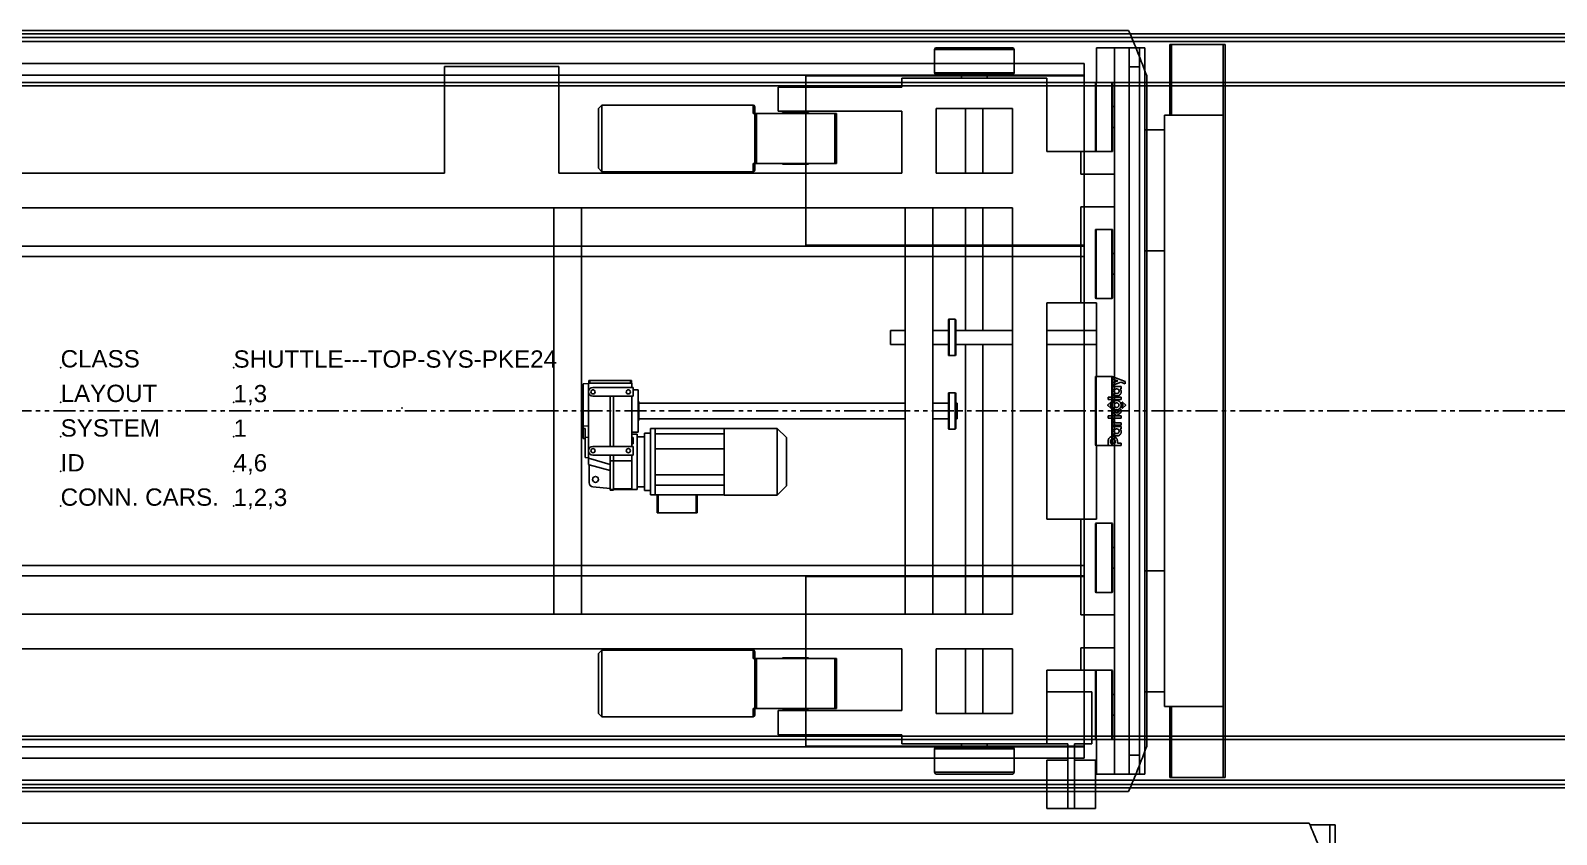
# Model space of a CAD drawing. Header units: millimetres. Extents: x 1822 to 16527, y -301 to 9797.
# Drawn here: x 5807.7 to 6248.9, y 8847.8 to 9080.3 of the extents above; entities that cross this region are included whole.
import ezdxf

# ---------------------------------------------------------------- set-up
doc = ezdxf.new("R2010")
doc.units = ezdxf.units.MM
doc.linetypes.add('PHANTOM', pattern=[12.7, 6.35, -1.27, 1.27, -1.27, 1.27, -1.27])
for name, color, linetype in [('PK24-LOGO', 7, 'Continuous'), ('PK24E', 7, 'Continuous'), ('PK24E-DATA', 7, 'Continuous'), ('PK24E-STRUCT-STEEL', 254, 'Continuous')]:
    doc.layers.add(name, color=color, linetype=linetype)
for name, color, linetype, true_color in [('PK24E-COMP-PALLET', 132, 'Continuous', 0x00b7c8), ('PK24E-HELPER', 253, 'PHANTOM', 0xa1a1a1), ('PK24E-SYS-SHELF', 31, 'Continuous', 0xffcc5a), ('PK24E-SYS-SHUTTLE', 31, 'Continuous', 0xffcc5a)]:
    doc.layers.add(name, color=color, linetype=linetype, true_color=true_color)
doc.styles.get("Standard").update_dxf_attribs({"font": 'arial.ttf'})

# ---------------------------------------------------------------- blocks, each defined once
blk = doc.blocks.new('*U8')
at = {"layer": 'PK24E-HELPER'}
blk.add_point((0, -230), dxfattribs=at)
at = {"layer": 'PK24E-DATA'}
for tag, p in [('COMP_TYPE', (2.85, 27.92)), ('LAYOUT_ID', (2.85, 17.92)), ('SYSTEM_ID', (2.85, 7.92)), ('CARRIER_ID', (2.85, -2.08)), ('CAR_TYPE', (2.85, -12.08))]:
    blk.add_attdef(tag, p, '', height=5, dxfattribs=at)
blk = doc.blocks.new('*U4')
at = {"layer": 'PK24E-COMP-PALLET'}
blk.add_line((262.27, -110), (-262.27, -110), dxfattribs=at)
blk.add_arc((7.5, 0), 277.5, 336.6469, 339.5434, dxfattribs=at)
blk = doc.blocks.new('*U9')
at = {"layer": 'PK24E-HELPER'}
blk.add_point((0, -230), dxfattribs=at)
at = {"layer": 'PK24E-SYS-SHELF'}
for p, q in [((268.25, -109.5), (268.25, 811.98)), ((269.75, 796.8), (269.75, -109.5)), ((262.48, -109.5), (268.25, -109.5)), ((269.75, -109.5), (268.25, -109.5))]:
    blk.add_line(p, q, dxfattribs=at)
at = {"layer": 'PK24E'}
blk.add_blockref('*U4', (0, 0), dxfattribs=at)
at = {"layer": 'PK24E-DATA'}
for tag, p in [('COMP_TYPE', (2.85, 27.92)), ('LAYOUT_ID', (2.85, 17.92)), ('SYSTEM_ID', (2.85, 7.92)), ('CARRIER_ID', (2.85, -2.08)), ('CAR_TYPE', (2.85, -12.08))]:
    blk.add_attdef(tag, p, '', height=5, dxfattribs=at)
blk = doc.blocks.new('LOGO----DECOR-PK24')
at = {"layer": 'PK24-LOGO'}
for p, q in [((-10, 2.13), (-8.71, 2.13)), ((-10, -1.62), (-10, 2.13)), ((-9.29, 1.47), (-9.29, 0.11)), ((-8.76, 1.47), (-9.29, 1.47)), ((-9.29, 0.11), (-8.76, 0.11)), ((-8.61, 1.46), (-8.76, 1.47)), ((-8.76, 0.11), (-8.61, 0.13)), ((-8.71, 2.13), (-8.43, 2.11)), ((-8.48, 1.42), (-8.61, 1.46)), ((-8.61, 0.13), (-8.48, 0.17)), ((-8.36, 1.35), (-8.48, 1.42)), ((-8.48, 0.17), (-8.36, 0.23)), ((-8.43, 2.11), (-8.3, 2.07)), ((-8.26, 1.27), (-8.36, 1.35)), ((-8.36, 0.23), (-8.26, 0.31)), ((-8.3, 2.07), (-8.17, 2.03)), ((-8.19, 1.17), (-8.26, 1.27)), ((-8.26, 0.31), (-8.19, 0.41)), ((-8.13, 1.05), (-8.19, 1.17)), ((-8.19, 0.41), (-8.13, 0.53)), ((-8.17, 2.03), (-7.94, 1.9)), ((-8.09, 0.93), (-8.13, 1.05)), ((-8.13, 0.53), (-8.09, 0.66)), ((-8.08, 0.79), (-8.09, 0.93)), ((-8.09, 0.66), (-8.08, 0.79)), ((-7.94, 1.9), (-7.74, 1.74)), ((-7.74, 1.74), (-7.58, 1.55)), ((-7.58, 0.04), (-7.74, -0.16)), ((-7.58, 1.55), (-7.46, 1.32)), ((-7.46, 0.27), (-7.58, 0.04)), ((-7.46, 1.32), (-7.38, 1.06)), ((-7.38, 0.52), (-7.46, 0.27)), ((-7.38, 1.06), (-7.36, 0.79)), ((-7.36, 0.79), (-7.38, 0.52)), ((-7.19, -0.02), (-7.16, 0.13)), ((-7.16, 0.13), (-7.11, 0.26)), ((-7.11, 0.26), (-6.98, 0.49)), ((-6.98, 0.49), (-6.82, 0.68)), ((-6.82, 0.68), (-6.62, 0.82)), ((-6.62, 0.82), (-6.41, 0.92)), ((-6.42, 0.06), (-6.48, -0.05)), ((-6.33, 0.17), (-6.42, 0.06)), ((-6.41, 0.92), (-6.19, 0.98)), ((-6.23, 0.25), (-6.33, 0.17)), ((-6.11, 0.31), (-6.23, 0.25)), ((-6.19, 0.98), (-5.97, 1)), ((-5.98, 0.35), (-6.11, 0.31)), ((-5.84, 0.36), (-5.98, 0.35)), ((-5.97, 1), (-5.74, 0.98)), ((-5.71, 0.35), (-5.84, 0.36)), ((-5.74, 0.98), (-5.53, 0.92)), ((-5.58, 0.31), (-5.71, 0.35)), ((-5.47, 0.24), (-5.58, 0.31)), ((-5.53, 0.92), (-5.35, 0.82)), ((-5.37, 0.16), (-5.47, 0.24)), ((-5.29, 0.06), (-5.37, 0.16)), ((-5.35, 0.82), (-5.21, 0.7)), ((-5.23, -0.06), (-5.29, 0.06)), ((-5.21, 0.7), (-5.21, 0.95)), ((-5.21, 0.95), (-4.5, 0.95)), ((-4.5, 0.95), (-4.5, -1.62)), ((-3.41, 0.95), (-4.11, 0.95)), ((-4.11, 0.95), (-4.11, -1.62)), ((-3.41, 0.53), (-3.41, 0.95)), ((-3.36, 0.62), (-3.41, 0.53)), ((-3.37, -0.03), (-3.32, 0.06)), ((-3.29, 0.71), (-3.36, 0.62)), ((-3.32, 0.06), (-3.26, 0.13)), ((-3.22, 0.78), (-3.29, 0.71)), ((-3.26, 0.13), (-3.19, 0.19)), ((-3.14, 0.84), (-3.22, 0.78)), ((-3.19, 0.19), (-3.11, 0.23)), ((-3.05, 0.89), (-3.14, 0.84)), ((-3.11, 0.23), (-3.02, 0.26)), ((-2.94, 0.92), (-3.05, 0.89)), ((-3.02, 0.26), (-2.92, 0.27)), ((-2.83, 0.94), (-2.94, 0.92)), ((-2.92, 0.27), (-2.42, 0.27)), ((-2.7, 0.95), (-2.83, 0.94)), ((-2.42, 0.95), (-2.7, 0.95)), ((-2.42, 0.27), (-2.42, 0.95)), ((-1.42, 2.13), (-2.13, 2.13)), ((-2.13, 2.13), (-2.13, -1.62)), ((-1.42, -1.62), (-1.42, 2.13)), ((-0.37, 0.95), (-1.42, -0.33)), ((-0.61, -0.33), (0.44, 0.95)), ((0.44, 0.95), (-0.37, 0.95)), ((0.44, 0.19), (0.36, -0.06)), ((0.56, 0.41), (0.44, 0.19)), ((0.72, 0.61), (0.56, 0.41)), ((0.92, 0.77), (0.72, 0.61)), ((0.77, 1.32), (0.79, 1.37)), ((0.78, 1.26), (0.77, 1.32)), ((0.81, 1.24), (0.78, 1.26)), ((0.79, 1.37), (1.61, 2.19)), ((0.85, 1.23), (0.81, 1.24)), ((0.89, 1.24), (0.85, 1.23)), ((1.07, 1.32), (0.89, 1.24)), ((1.15, 0.9), (0.92, 0.77)), ((1.27, 1.37), (1.07, 1.32)), ((1.07, -0.08), (1.13, 0.03)), ((1.13, 0.03), (1.21, 0.12)), ((1.4, 0.98), (1.15, 0.9)), ((1.21, 0.12), (1.3, 0.2)), ((1.46, 1.41), (1.27, 1.37)), ((1.3, 0.2), (1.41, 0.26)), ((1.67, 1), (1.4, 0.98)), ((1.41, 0.26), (1.54, 0.3)), ((1.67, 1.42), (1.46, 1.41)), ((1.54, 0.3), (1.67, 0.31)), ((1.61, 2.19), (1.67, 2.21)), ((1.67, 2.21), (1.73, 2.19)), ((1.87, 1.41), (1.67, 1.42)), ((1.94, 0.98), (1.67, 1)), ((1.67, 0.31), (1.8, 0.3)), ((1.73, 2.19), (2.54, 1.37)), ((1.8, 0.3), (1.92, 0.26)), ((2.07, 1.37), (1.87, 1.41)), ((1.92, 0.26), (2.03, 0.2)), ((2.19, 0.9), (1.94, 0.98)), ((2.03, 0.2), (2.13, 0.12)), ((2.26, 1.32), (2.07, 1.37)), ((2.13, 0.12), (2.2, 0.03)), ((2.41, 0.77), (2.19, 0.9)), ((2.2, 0.03), (2.26, -0.08)), ((2.45, 1.24), (2.26, 1.32)), ((2.61, 0.61), (2.41, 0.77)), ((2.48, 1.23), (2.45, 1.24)), ((2.52, 1.24), (2.48, 1.23)), ((2.55, 1.26), (2.52, 1.24)), ((2.54, 1.37), (2.57, 1.32)), ((2.57, 1.32), (2.55, 1.26)), ((2.78, 0.41), (2.61, 0.61)), ((2.9, 0.19), (2.78, 0.41)), ((2.98, -0.06), (2.9, 0.19)), ((3.31, 2.13), (4.01, 2.13)), ((3.31, -1.62), (3.31, 2.13)), ((4.01, 2.13), (4.01, -1.62)), ((4.37, -0.02), (4.4, 0.13)), ((4.4, 0.13), (4.45, 0.26)), ((4.45, 0.26), (4.58, 0.49)), ((4.58, 0.49), (4.74, 0.68)), ((4.74, 0.68), (4.93, 0.82)), ((4.93, 0.82), (5.15, 0.92)), ((5.14, 0.06), (5.08, -0.05)), ((5.23, 0.17), (5.14, 0.06)), ((5.15, 0.92), (5.37, 0.98)), ((5.33, 0.25), (5.23, 0.17)), ((5.45, 0.31), (5.33, 0.25)), ((5.37, 0.98), (5.59, 1)), ((5.58, 0.35), (5.45, 0.31)), ((5.72, 0.36), (5.58, 0.35)), ((5.59, 1), (5.82, 0.98)), ((5.85, 0.35), (5.72, 0.36)), ((5.82, 0.98), (6.03, 0.92)), ((5.98, 0.31), (5.85, 0.35)), ((6.09, 0.24), (5.98, 0.31)), ((6.03, 0.92), (6.21, 0.82)), ((6.19, 0.16), (6.09, 0.24)), ((6.27, 0.06), (6.19, 0.16)), ((6.21, 0.82), (6.35, 0.7)), ((6.32, -0.06), (6.27, 0.06)), ((6.35, 0.7), (6.35, 0.95)), ((6.35, 0.95), (7.06, 0.95)), ((7.06, 0.95), (7.06, -1.62)), ((8.33, -1.51), (7.31, 0.95)), ((7.31, 0.95), (8.05, 0.95)), ((8.05, 0.95), (8.68, -0.63)), ((10, 0.95), (8.51, -2.81)), ((8.68, -0.63), (9.27, 0.95)), ((9.27, 0.95), (10, 0.95)), ((-9.29, -1.62), (-10, -1.62)), ((-8.71, -0.55), (-9.29, -0.55)), ((-9.29, -0.55), (-9.29, -1.62)), ((-8.43, -0.52), (-8.71, -0.55)), ((-8.3, -0.49), (-8.43, -0.52)), ((-8.17, -0.44), (-8.3, -0.49)), ((-7.94, -0.32), (-8.17, -0.44)), ((-7.74, -0.16), (-7.94, -0.32)), ((-7.22, -0.33), (-7.21, -0.17)), ((-7.21, -0.5), (-7.22, -0.33)), ((-7.21, -0.17), (-7.19, -0.02)), ((-7.19, -0.65), (-7.21, -0.5)), ((-7.16, -0.79), (-7.19, -0.65)), ((-7.1, -0.92), (-7.16, -0.79)), ((-6.97, -1.15), (-7.1, -0.92)), ((-6.81, -1.34), (-6.97, -1.15)), ((-6.62, -1.48), (-6.81, -1.34)), ((-6.41, -1.59), (-6.62, -1.48)), ((-6.52, -0.18), (-6.53, -0.33)), ((-6.53, -0.33), (-6.52, -0.47)), ((-6.48, -0.05), (-6.52, -0.18)), ((-6.52, -0.47), (-6.48, -0.6)), ((-6.48, -0.6), (-6.42, -0.72)), ((-6.42, -0.72), (-6.33, -0.82)), ((-6.19, -1.65), (-6.41, -1.59)), ((-6.33, -0.82), (-6.23, -0.9)), ((-6.23, -0.9), (-6.11, -0.97)), ((-5.98, -1.67), (-6.19, -1.65)), ((-6.11, -0.97), (-5.98, -1.01)), ((-5.98, -1.01), (-5.84, -1.02)), ((-5.74, -1.65), (-5.98, -1.67)), ((-5.84, -1.02), (-5.71, -1.01)), ((-5.53, -1.57), (-5.74, -1.65)), ((-5.71, -1.01), (-5.58, -0.97)), ((-5.58, -0.97), (-5.47, -0.9)), ((-5.35, -1.47), (-5.53, -1.57)), ((-5.47, -0.9), (-5.37, -0.82)), ((-5.37, -0.82), (-5.29, -0.72)), ((-5.21, -1.33), (-5.35, -1.47)), ((-5.29, -0.72), (-5.23, -0.6)), ((-5.2, -0.19), (-5.23, -0.06)), ((-5.23, -0.6), (-5.2, -0.47)), ((-5.21, -1.62), (-5.21, -1.33)), ((-5.21, -1.33), (-5.21, -1.33)), ((-4.5, -1.62), (-5.21, -1.62)), ((-5.19, -0.33), (-5.2, -0.19)), ((-5.2, -0.47), (-5.19, -0.33)), ((-4.11, -1.62), (-3.41, -1.62)), ((-3.41, -0.21), (-3.4, -0.12)), ((-3.41, -1.62), (-3.41, -0.21)), ((-3.4, -0.12), (-3.37, -0.03)), ((-2.13, -1.62), (-1.42, -1.62)), ((-1.42, -0.33), (-0.37, -1.62)), ((0.44, -1.62), (-0.61, -0.33)), ((-0.37, -1.62), (0.44, -1.62)), ((0.36, -0.06), (0.33, -0.33)), ((0.33, -0.33), (0.36, -0.6)), ((0.36, -0.6), (0.44, -0.85)), ((0.44, -0.85), (0.56, -1.08)), ((0.56, -1.08), (0.72, -1.28)), ((0.72, -1.28), (0.92, -1.44)), ((0.77, -1.98), (0.78, -1.93)), ((0.79, -2.04), (0.77, -1.98)), ((0.78, -1.93), (0.81, -1.9)), ((1.61, -2.85), (0.79, -2.04)), ((0.81, -1.9), (0.85, -1.89)), ((0.85, -1.89), (0.89, -1.9)), ((0.89, -1.9), (1.07, -1.98)), ((0.92, -1.44), (1.15, -1.56)), ((1.02, -0.33), (1.03, -0.2)), ((1.03, -0.46), (1.02, -0.33)), ((1.03, -0.2), (1.07, -0.08)), ((1.07, -0.59), (1.03, -0.46)), ((1.13, -0.7), (1.07, -0.59)), ((1.07, -1.98), (1.27, -2.04)), ((1.21, -0.79), (1.13, -0.7)), ((1.15, -1.56), (1.4, -1.64)), ((1.3, -0.87), (1.21, -0.79)), ((1.27, -2.04), (1.46, -2.07)), ((1.41, -0.93), (1.3, -0.87)), ((1.4, -1.64), (1.67, -1.67)), ((1.54, -0.97), (1.41, -0.93)), ((1.46, -2.07), (1.67, -2.09)), ((1.67, -0.98), (1.54, -0.97)), ((1.67, -2.88), (1.61, -2.85)), ((1.8, -0.97), (1.67, -0.98)), ((1.67, -1.67), (1.94, -1.64)), ((1.67, -2.09), (1.87, -2.07)), ((1.73, -2.85), (1.67, -2.88)), ((2.54, -2.04), (1.73, -2.85)), ((1.92, -0.93), (1.8, -0.97)), ((1.87, -2.07), (2.07, -2.04)), ((2.03, -0.87), (1.92, -0.93)), ((1.94, -1.64), (2.19, -1.56)), ((2.13, -0.79), (2.03, -0.87)), ((2.07, -2.04), (2.26, -1.98)), ((2.2, -0.7), (2.13, -0.79)), ((2.19, -1.56), (2.41, -1.44)), ((2.26, -0.59), (2.2, -0.7)), ((2.26, -0.08), (2.3, -0.2)), ((2.3, -0.46), (2.26, -0.59)), ((2.26, -1.98), (2.45, -1.9)), ((2.3, -0.2), (2.31, -0.33)), ((2.31, -0.33), (2.3, -0.46)), ((2.41, -1.44), (2.61, -1.28)), ((2.45, -1.9), (2.48, -1.89)), ((2.48, -1.89), (2.52, -1.9)), ((2.52, -1.9), (2.55, -1.93)), ((2.57, -1.98), (2.54, -2.04)), ((2.55, -1.93), (2.57, -1.98)), ((2.61, -1.28), (2.78, -1.08)), ((2.78, -1.08), (2.9, -0.85)), ((2.9, -0.85), (2.98, -0.6)), ((3, -0.33), (2.98, -0.06)), ((2.98, -0.6), (3, -0.33)), ((4.01, -1.62), (3.31, -1.62)), ((4.34, -0.17), (4.37, -0.02)), ((4.34, -0.33), (4.34, -0.17)), ((4.34, -0.5), (4.34, -0.33)), ((4.37, -0.65), (4.34, -0.5)), ((4.4, -0.79), (4.37, -0.65)), ((4.46, -0.92), (4.4, -0.79)), ((4.59, -1.15), (4.46, -0.92)), ((4.75, -1.34), (4.59, -1.15)), ((4.94, -1.48), (4.75, -1.34)), ((5.15, -1.59), (4.94, -1.48)), ((5.04, -0.18), (5.03, -0.33)), ((5.03, -0.33), (5.04, -0.47)), ((5.08, -0.05), (5.04, -0.18)), ((5.04, -0.47), (5.08, -0.6)), ((5.08, -0.6), (5.14, -0.72)), ((5.14, -0.72), (5.23, -0.82)), ((5.37, -1.65), (5.15, -1.59)), ((5.23, -0.82), (5.33, -0.9)), ((5.33, -0.9), (5.45, -0.97)), ((5.58, -1.67), (5.37, -1.65)), ((5.45, -0.97), (5.58, -1.01)), ((5.58, -1.01), (5.72, -1.02)), ((5.81, -1.65), (5.58, -1.67)), ((5.72, -1.02), (5.85, -1.01)), ((6.03, -1.57), (5.81, -1.65)), ((5.85, -1.01), (5.98, -0.97)), ((5.98, -0.97), (6.09, -0.9)), ((6.21, -1.47), (6.03, -1.57)), ((6.09, -0.9), (6.19, -0.82)), ((6.19, -0.82), (6.27, -0.72)), ((6.35, -1.33), (6.21, -1.47)), ((6.27, -0.72), (6.32, -0.6)), ((6.36, -0.19), (6.32, -0.06)), ((6.32, -0.6), (6.36, -0.47)), ((6.35, -1.62), (6.35, -1.33)), ((6.35, -1.33), (6.35, -1.33)), ((7.06, -1.62), (6.35, -1.62)), ((6.37, -0.33), (6.36, -0.19)), ((6.36, -0.47), (6.37, -0.33)), ((7.8, -2.81), (8.33, -1.51)), ((8.51, -2.81), (7.8, -2.81))]:
    blk.add_line(p, q, dxfattribs=at)
blk = doc.blocks.new('*U18')
at = {"layer": 'PK24E-COMP-PALLET'}
for p, q in [((262.27, 110), (-262.27, 110)), ((249.45, 100.42), (-249.45, 100.42)), ((249.45, 97.11), (-249.45, 97.11)), ((249.45, -100.42), (249.45, 100.42)), ((168.92, 47.89), (168.92, 96.89)), ((249.45, 96.89), (168.92, 96.89)), ((267.5, -96.99), (267.5, 96.99)), ((249.45, 47.67), (-249.45, 47.67)), ((249.45, 44.65), (-249.45, 44.65)), ((249.45, 47.89), (168.92, 47.89)), ((249.45, -44.65), (-249.45, -44.65)), ((249.45, -47.67), (-249.45, -47.67)), ((168.92, -96.89), (168.92, -47.89)), ((249.45, -47.89), (168.92, -47.89)), ((249.45, -96.89), (168.92, -96.89)), ((249.45, -97.11), (-249.45, -97.11)), ((249.45, -100.42), (-249.45, -100.42)), ((262.27, -110), (-262.27, -110))]:
    blk.add_line(p, q, dxfattribs=at)
for start, end in [(20.4566, 23.3531), (336.6469, 339.5434)]:
    blk.add_arc((7.5, 0), 277.5, start, end, dxfattribs=at)
at = {"layer": 'PK24E-HELPER'}
blk.add_point((0, 0), dxfattribs=at)
at = {"linetype": 'Continuous', "rotation": 90}
blk.add_blockref('LOGO----DECOR-PK24', (258.48, 0), dxfattribs=at)
blk = doc.blocks.new('*U6')
for p in [(0, 0), (50, 0), (0, -10), (0, -10), (50, -10), (50, -10), (0, -20), (0, -20), (50, -20), (50, -20), (0, -30), (0, -30), (50, -30), (50, -30), (0, -40), (50, -40)]:
    blk.add_point(p)
blk = doc.blocks.new('*U26')
at = {"layer": 'PK24E-HELPER'}
blk.add_line((-3947.49, 0), (2279.74, 0), dxfattribs=at)
blk.add_point((0, 0), dxfattribs=at)
at = {"layer": 'PK24E-STRUCT-STEEL'}
for p, q in [((-3947.34, 109), (2279.89, 109)), ((2279.89, 108), (-3947.34, 108)), ((-3947.34, 106.8), (2279.89, 106.8)), ((2279.89, 95), (-3947.34, 95)), ((-3947.34, 94), (2279.89, 94)), ((-3947.34, -94), (2279.89, -94)), ((2279.89, -95), (-3947.34, -95)), ((-3947.34, -106.8), (2279.89, -106.8)), ((2279.89, -108), (-3947.34, -108)), ((-3947.34, -109), (2279.89, -109))]:
    blk.add_line(p, q, dxfattribs=at)
at = {"layer": 'PK24E-SYS-SHUTTLE'}
for p, q in [((274.15, 106), (274.65, 106)), ((274.15, 106), (274.15, 85.5)), ((274.65, 106), (274.65, 85.5)), ((274.65, 106), (289.65, 106)), ((289.65, 106), (289.65, 85.5)), ((289.65, 106), (290.15, 106)), ((290.15, 106), (290.15, -106)), ((206.15, 104.5), (206.15, 97.75)), ((229.15, 104.5), (206.15, 104.5)), ((206.65, 105), (228.65, 105)), ((229.15, 97.75), (229.15, 104.5)), ((252.95, 95), (252.95, 105)), ((252.95, 105), (258.15, 105)), ((258.15, 105), (258.15, -105)), ((258.15, 105), (262.4, 105)), ((262.4, 105), (265.4, 105)), ((262.4, 105), (262.4, 104.98)), ((262.4, 104.98), (262.4, 99.5)), ((265.4, 105), (265.4, 99.5)), ((265.4, 105), (266.95, 105)), ((266.95, 105), (266.95, 81.25)), ((64.45, 99.55), (97.55, 99.55)), ((64.45, 99.55), (64.45, 68.75)), ((97.55, 99.55), (97.55, 68.75)), ((206.15, 97.75), (229.15, 97.75)), ((228.65, 97.25), (206.65, 97.25)), ((213.9, 97.25), (213.9, 96.25)), ((221.4, 96.25), (221.4, 97.25)), ((262.4, 99.5), (265.4, 99.5)), ((262.4, 99.5), (262.4, -99.5)), ((265.4, 99.5), (265.4, -99.5)), ((160.9, 86.65), (160.9, 93.65)), ((160.9, 93.65), (196.65, 93.65)), ((196.65, 93.65), (196.65, 96.25)), ((196.65, 96.25), (238.65, 96.25)), ((238.65, 96.25), (238.65, 75)), ((252.65, 75.74), (252.65, 94.8)), ((257.45, 95), (252.85, 95)), ((252.85, 95), (252.85, 75.55)), ((257.45, 75.55), (257.45, 95)), ((257.65, 94.8), (257.65, 75.74)), ((109.99, 88.45), (108.99, 87.45)), ((153.69, 88.45), (109.99, 88.45)), ((109.99, 88.45), (109.99, 69.15)), ((153.69, 86.05), (153.69, 88.45)), ((108.99, 70.15), (108.99, 87.45)), ((154.19, 86.05), (153.69, 86.05)), ((154.19, 87.95), (154.19, 86.05)), ((154.19, 71.55), (154.19, 86.05)), ((154.19, 86.05), (154.69, 86.05)), ((154.69, 86.05), (154.69, 71.55)), ((154.69, 86.05), (177.29, 86.05)), ((160.9, 86.65), (196.65, 86.65)), ((162.24, 86.25), (162.24, 86.05)), ((162.24, 86.25), (169.74, 86.25)), ((169.74, 86.05), (169.74, 86.25)), ((177.29, 71.55), (177.29, 86.05)), ((177.29, 86.05), (177.79, 86.05)), ((177.79, 86.05), (177.79, 71.55)), ((196.65, 68.75), (196.65, 86.65)), ((206.65, 87.45), (228.65, 87.45)), ((206.65, 68.75), (206.65, 87.45)), ((215.15, 87.45), (215.15, 68.75)), ((220.15, 68.75), (220.15, 87.45)), ((228.65, 87.45), (228.65, 68.75)), ((258.15, 88), (257.65, 88)), ((272.65, -85.5), (272.65, 85.5)), ((289.65, 85.5), (272.65, 85.5)), ((289.65, -85.5), (289.65, 85.5)), ((257.65, 82), (258.15, 82)), ((266.95, 46.25), (266.95, 81.25)), ((272.65, 81.25), (266.95, 81.25)), ((252.65, 75.2), (252.65, 75.74)), ((252.85, 75.55), (252.85, 75)), ((257.45, 75), (257.45, 75.55)), ((257.65, 75.74), (257.65, 75.2)), ((153.69, 71.55), (154.19, 71.55)), ((153.69, 69.15), (153.69, 71.55)), ((154.69, 71.55), (154.19, 71.55)), ((154.19, 71.55), (154.19, 69.65)), ((154.69, 71.55), (177.29, 71.55)), ((162.24, 71.55), (162.24, 71.35)), ((162.24, 71.35), (169.74, 71.35)), ((169.74, 71.35), (169.74, 71.55)), ((177.79, 71.55), (177.29, 71.55)), ((238.65, 75), (248.45, 75)), ((248.45, 68.5), (248.45, 75)), ((248.45, 75), (252.85, 75)), ((252.85, 75), (257.45, 75)), ((64.45, 68.75), (-196.35, 68.75)), ((196.65, 68.75), (97.55, 68.75)), ((108.99, 70.15), (109.99, 69.15)), ((109.99, 69.15), (153.69, 69.15)), ((228.65, 68.75), (206.65, 68.75)), ((248.45, 68.5), (258.15, 68.5)), ((-228.35, 58.75), (228.65, 58.75)), ((96.05, 58.75), (96.05, -58.75)), ((104.05, -58.75), (104.05, 58.75)), ((197.65, 58.75), (197.65, -58.75)), ((205.65, -58.75), (205.65, 58.75)), ((215.15, 58.75), (215.15, 23.25)), ((220.15, 23.25), (220.15, 58.75)), ((228.65, -58.75), (228.65, 58.75)), ((258.15, 59), (248.45, 59)), ((248.45, 31.25), (248.45, 59)), ((252.65, 33.24), (252.65, 52.3)), ((257.45, 52.5), (252.85, 52.5)), ((252.85, 52.5), (252.85, 33.05)), ((257.45, 33.05), (257.45, 52.5)), ((257.65, 52.3), (257.65, 33.24)), ((258.15, 45.5), (257.65, 45.5)), ((272.65, 46.25), (266.95, 46.25)), ((266.95, 46.25), (266.95, -46.25)), ((257.65, 39.5), (258.15, 39.5)), ((248.45, 31.25), (238.65, 31.25)), ((238.65, 31.25), (238.65, -31.25)), ((252.95, 31.25), (248.45, 31.25)), ((252.65, 32.7), (252.65, 33.24)), ((252.85, 33.05), (252.85, 32.5)), ((252.85, 32.5), (257.45, 32.5)), ((252.95, 23.25), (252.95, 31.25)), ((257.45, 32.5), (257.45, 33.05)), ((257.65, 33.24), (257.65, 32.7)), ((212.07, 26.5), (210.37, 26.5)), ((210.37, 26.5), (210.37, 16)), ((212.07, 16), (212.07, 26.5)), ((197.65, 23.25), (193.45, 23.25)), ((193.45, 23.25), (193.45, 19.35)), ((210.17, 23.25), (205.65, 23.25)), ((210.17, 16.2), (210.17, 26.3)), ((212.27, 16.2), (212.27, 26.3)), ((228.65, 23.25), (212.27, 23.25)), ((252.95, 23.25), (238.65, 23.25)), ((252.95, 23.25), (252.95, 19.35)), ((193.45, 19.35), (193.45, 19.25)), ((193.45, 19.25), (197.65, 19.25)), ((205.65, 19.25), (210.17, 19.25)), ((212.27, 19.25), (228.65, 19.25)), ((215.15, 19.25), (215.15, -58.75)), ((220.15, -58.75), (220.15, 19.25)), ((238.65, 19.25), (252.95, 19.25)), ((252.95, 19.35), (252.95, 19.25)), ((252.95, 10), (252.95, 19.25)), ((210.37, 16), (212.07, 16)), ((252.65, -9.26), (252.65, 9.8)), ((257.45, 10), (252.85, 10)), ((252.85, 10), (252.85, -9.45)), ((257.45, -9.45), (257.45, 10)), ((257.65, 9.8), (257.65, -9.26)), ((104.57, 5.5), (104.27, 5.5)), ((104.27, 5.5), (104.27, 0)), ((106.07, 7.96), (104.57, 7.8)), ((104.57, 7.8), (104.57, 7.7)), ((104.57, 7.7), (104.57, 7.29)), ((104.57, 7.29), (104.57, 6.04)), ((104.57, 6.04), (104.57, 4.93)), ((104.57, 4.93), (104.57, 2.77)), ((106.07, 5.5), (106.07, 8.05)), ((106.07, 8.05), (118.67, 8.05)), ((106.07, -11.5), (106.07, 5.5)), ((106.17, 8.79), (106.17, 8.05)), ((106.47, 8.79), (106.17, 8.79)), ((106.47, 8.05), (106.47, 8.79)), ((106.47, 8.79), (118.27, 8.79)), ((118.97, 6.75), (107.32, 6.75)), ((118.27, 8.79), (118.27, 8.05)), ((118.57, 8.79), (118.27, 8.79)), ((118.57, 8.05), (118.57, 8.79)), ((118.67, 6.75), (118.67, 8.05)), ((118.97, 4.25), (118.97, 6.75)), ((120.47, 6.1), (118.97, 6.1)), ((120.47, 0), (120.47, 6.1)), ((210.17, -5.05), (210.17, 5.05)), ((212.07, 5.25), (210.37, 5.25)), ((210.37, 5.25), (210.37, -5.25)), ((212.07, -5.25), (212.07, 5.25)), ((212.27, 5.05), (212.27, -5.05)), ((104.07, 2.25), (104.05, 2.25)), ((104.27, 2.75), (104.17, 2.75)), ((104.17, 2.75), (104.17, -2.75)), ((104.27, 0), (104.27, -5.5)), ((104.57, 2.77), (104.57, 1.25)), ((104.57, 1.25), (104.57, 0)), ((104.57, 0), (104.57, -1.25)), ((107.32, 4.25), (118.97, 4.25)), ((112.37, -10.25), (112.37, 4.25)), ((113.37, -10.25), (113.37, 4.25)), ((118.67, -10.25), (118.67, 4.25)), ((120.57, 2.75), (120.47, 2.75)), ((120.47, -6.1), (120.47, 0)), ((120.57, -2.75), (120.57, 2.75)), ((197.65, 2.25), (120.67, 2.25)), ((210.17, 2.25), (205.65, 2.25)), ((212.65, 2.25), (212.27, 2.25)), ((212.65, 2.25), (212.65, -0.09)), ((258.15, 3), (257.65, 3)), ((104.05, -2.25), (104.07, -2.25)), ((104.17, -2.75), (104.27, -2.75)), ((104.57, -1.25), (104.57, -2.77)), ((104.57, -2.77), (104.57, -4.29)), ((104.57, -4.29), (106.07, -4.37)), ((104.57, -5.04), (104.57, -4.29)), ((120.47, -2.75), (120.57, -2.75)), ((120.67, -2.25), (197.65, -2.25)), ((205.65, -2.25), (210.17, -2.25)), ((212.27, -2.25), (212.65, -2.25)), ((212.65, -0.09), (212.65, -2.25)), ((257.65, -3), (258.15, -3)), ((104.27, -5.5), (104.57, -5.5)), ((105.17, -5.07), (104.57, -5.04)), ((104.57, -7.96), (104.57, -5.04)), ((104.57, -7.96), (105.17, -8.02)), ((105.17, -5.93), (105.17, -5.07)), ((105.17, -7.65), (105.17, -5.93)), ((106.07, -7.59), (105.17, -7.65)), ((118.67, -6.1), (120.47, -6.1)), ((120.17, -6.7), (118.67, -6.7)), ((118.97, -7.65), (118.67, -7.65)), ((118.97, -7.65), (118.97, -8.6)), ((118.97, -8.6), (118.97, -9.54)), ((120.17, -22.7), (120.17, -6.7)), ((122.27, -7.49), (120.17, -7.49)), ((124.07, -6.41), (122.27, -6.41)), ((122.27, -6.41), (122.27, -7.49)), ((122.27, -22.99), (122.27, -6.41)), ((122.27, -14.7), (122.27, -7.49)), ((125.37, -5.1), (124.07, -5.1)), ((124.07, -24.3), (124.07, -5.1)), ((125.37, -5.1), (145.37, -5.1)), ((125.37, -5.1), (125.37, -5.87)), ((125.37, -6.6), (125.37, -5.87)), ((125.37, -9.47), (125.37, -6.6)), ((125.37, -6.6), (145.37, -6.6)), ((160.69, -5.05), (145.37, -5.05)), ((145.37, -5.05), (145.37, -5.1)), ((145.37, -5.82), (145.37, -5.1)), ((145.37, -5.82), (145.37, -6.6)), ((145.37, -9.38), (145.37, -6.6)), ((163.37, -7.73), (160.69, -5.05)), ((160.69, -24.35), (160.69, -5.05)), ((163.37, -21.67), (163.37, -7.73)), ((210.37, -5.25), (212.07, -5.25)), ((106.07, -13.65), (106.07, -11.5)), ((118.97, -10.25), (107.32, -10.25)), ((107.32, -12.75), (118.97, -12.75)), ((112.37, -14.4), (112.37, -12.75)), ((113.37, -14.4), (113.37, -12.75)), ((118.67, -9.54), (118.97, -9.54)), ((118.67, -14.4), (118.67, -12.75)), ((118.97, -10.25), (118.97, -12.75)), ((125.37, -10.92), (125.37, -9.47)), ((125.37, -10.92), (125.37, -14.7)), ((145.37, -10.92), (125.37, -10.92)), ((145.37, -9.38), (145.37, -10.92)), ((145.37, -13.72), (145.37, -10.92)), ((252.65, -9.8), (252.65, -9.26)), ((252.85, -9.45), (252.85, -10)), ((252.85, -10), (257.45, -10)), ((252.95, -31.25), (252.95, -10)), ((257.45, -10), (257.45, -9.45)), ((257.65, -9.26), (257.65, -9.8)), ((105.17, -13.45), (106.07, -13.54)), ((112.37, -15.45), (106.07, -13.65)), ((106.07, -13.65), (106.07, -14.92)), ((106.07, -15.5), (106.07, -14.92)), ((106.07, -15.5), (106.27, -15.55)), ((106.27, -15.55), (112.37, -17.18)), ((106.27, -20.77), (106.27, -15.55)), ((112.37, -14.4), (113.37, -14.4)), ((112.37, -22.75), (112.37, -14.4)), ((113.37, -22.75), (113.37, -14.4)), ((113.37, -14.4), (118.67, -14.4)), ((118.67, -22.55), (118.67, -14.4)), ((122.27, -21.91), (122.27, -14.7)), ((125.37, -14.7), (125.37, -18.48)), ((145.37, -13.72), (145.37, -15.68)), ((145.37, -18.48), (145.37, -15.68)), ((107.37, -21.96), (112.37, -22.4)), ((120.17, -21.91), (122.27, -21.91)), ((122.27, -21.91), (122.27, -22.99)), ((125.37, -18.48), (145.37, -18.48)), ((125.37, -19.93), (125.37, -18.48)), ((125.37, -21.45), (125.37, -19.93)), ((125.37, -22.3), (125.37, -21.45)), ((145.37, -21.45), (125.37, -21.45)), ((145.37, -18.48), (145.37, -20.02)), ((145.37, -21.45), (145.37, -20.02)), ((145.37, -21.45), (145.37, -22.37)), ((160.69, -24.35), (163.37, -21.67)), ((112.37, -22.75), (113.37, -22.75)), ((112.37, -22.95), (112.37, -22.75)), ((112.37, -22.95), (113.37, -22.95)), ((113.37, -22.55), (118.67, -22.55)), ((113.37, -22.75), (118.67, -22.75)), ((113.37, -22.95), (113.37, -22.75)), ((118.67, -22.75), (118.67, -22.55)), ((118.67, -22.7), (120.17, -22.7)), ((122.27, -22.99), (124.07, -22.99)), ((124.07, -24.3), (125.37, -24.3)), ((125.37, -22.3), (125.37, -24.3)), ((145.37, -24.3), (125.37, -24.3)), ((125.96, -29.45), (125.96, -24.3)), ((126.26, -29.45), (126.26, -24.3)), ((137.26, -29.45), (137.26, -24.3)), ((137.56, -29.45), (137.56, -24.3)), ((145.37, -24.3), (145.37, -22.37)), ((145.37, -24.3), (145.37, -24.35)), ((145.37, -24.35), (160.69, -24.35)), ((126.26, -29.45), (125.96, -29.45)), ((137.26, -29.45), (126.26, -29.45)), ((137.56, -29.45), (137.26, -29.45)), ((248.45, -31.25), (238.65, -31.25)), ((248.45, -59), (248.45, -31.25)), ((248.45, -31.25), (252.95, -31.25)), ((252.65, -51.76), (252.65, -32.7)), ((257.45, -32.5), (252.85, -32.5)), ((252.85, -32.5), (252.85, -51.95)), ((257.45, -51.95), (257.45, -32.5)), ((257.65, -32.7), (257.65, -51.76)), ((258.15, -39.5), (257.65, -39.5)), ((257.65, -45.5), (258.15, -45.5)), ((266.95, -46.25), (266.95, -81.25)), ((272.65, -46.25), (266.95, -46.25)), ((252.65, -52.3), (252.65, -51.76)), ((252.85, -51.95), (252.85, -52.5)), ((252.85, -52.5), (257.45, -52.5)), ((257.45, -52.5), (257.45, -51.95)), ((257.65, -51.76), (257.65, -52.3)), ((-228.35, -58.75), (228.65, -58.75)), ((248.45, -59), (258.15, -59)), ((196.65, -68.75), (-73.65, -68.75)), ((109.99, -69.15), (108.99, -70.15)), ((108.99, -78.8), (108.99, -70.15)), ((153.69, -69.15), (109.99, -69.15)), ((109.99, -69.15), (109.99, -78.8)), ((153.69, -71.55), (153.69, -69.15)), ((154.19, -69.65), (154.19, -71.55)), ((196.65, -68.75), (196.65, -86.65)), ((228.65, -68.75), (206.65, -68.75)), ((206.65, -68.75), (206.65, -87.45)), ((215.15, -68.75), (215.15, -87.45)), ((220.15, -87.45), (220.15, -68.75)), ((228.65, -87.45), (228.65, -68.75)), ((258.15, -68.5), (248.45, -68.5)), ((248.45, -75), (248.45, -68.5)), ((154.19, -71.55), (153.69, -71.55)), ((154.19, -86.05), (154.19, -71.55)), ((154.19, -71.55), (154.69, -71.55)), ((154.69, -71.55), (154.69, -86.05)), ((154.69, -71.55), (177.29, -71.55)), ((162.24, -71.35), (162.24, -71.55)), ((169.74, -71.35), (162.24, -71.35)), ((169.74, -71.55), (169.74, -71.35)), ((177.29, -86.05), (177.29, -71.55)), ((177.29, -71.55), (177.79, -71.55)), ((177.79, -71.55), (177.79, -86.05)), ((238.65, -75), (248.45, -75)), ((238.65, -96.25), (238.65, -75)), ((252.85, -75), (248.45, -75)), ((257.45, -75), (252.85, -75)), ((252.85, -75), (252.85, -94.45)), ((257.45, -94.45), (257.45, -75)), ((108.99, -87.45), (108.99, -78.8)), ((109.99, -78.8), (109.99, -88.45)), ((252.65, -94.26), (252.65, -75.2)), ((257.65, -75.2), (257.65, -94.26)), ((251.65, -81.25), (238.65, -81.25)), ((251.65, -96.25), (251.65, -81.25)), ((258.15, -82), (257.65, -82)), ((272.65, -81.25), (266.95, -81.25)), ((266.95, -105), (266.95, -81.25)), ((108.99, -87.45), (109.99, -88.45)), ((153.69, -86.05), (154.19, -86.05)), ((153.69, -88.45), (153.69, -86.05)), ((154.69, -86.05), (154.19, -86.05)), ((154.19, -86.05), (154.19, -87.95)), ((154.69, -86.05), (177.29, -86.05)), ((160.9, -93.65), (160.9, -86.65)), ((160.9, -86.65), (196.65, -86.65)), ((162.24, -86.05), (162.24, -86.25)), ((169.74, -86.25), (162.24, -86.25)), ((169.74, -86.25), (169.74, -86.05)), ((177.79, -86.05), (177.29, -86.05)), ((206.65, -87.45), (228.65, -87.45)), ((257.65, -88), (258.15, -88)), ((289.65, -85.5), (272.65, -85.5)), ((274.15, -85.5), (274.15, -106)), ((274.65, -85.5), (274.65, -106)), ((289.65, -85.5), (289.65, -106)), ((109.99, -88.45), (153.69, -88.45)), ((160.9, -93.65), (196.65, -93.65)), ((196.65, -93.65), (196.65, -96.25)), ((196.65, -96.25), (238.65, -96.25)), ((213.9, -96.25), (213.9, -97.25)), ((221.4, -97.25), (221.4, -96.25)), ((238.65, -96.25), (244.65, -96.25)), ((244.65, -114.95), (244.65, -96.25)), ((246.65, -96.25), (246.65, -114.95)), ((246.65, -96.25), (251.65, -96.25)), ((252.65, -94.8), (252.65, -94.26)), ((252.85, -94.45), (252.85, -95)), ((252.85, -95), (257.45, -95)), ((252.95, -105), (252.95, -95)), ((257.45, -95), (257.45, -94.45)), ((257.65, -94.26), (257.65, -94.8)), ((206.15, -97.75), (206.15, -104.5)), ((229.06, -97.75), (206.15, -97.75)), ((206.65, -97.25), (228.56, -97.25)), ((228.56, -97.25), (228.65, -97.25)), ((229.15, -97.75), (229.06, -97.75)), ((229.15, -104.5), (229.15, -97.75)), ((238.65, -100.95), (238.65, -114.95)), ((244.65, -100.95), (238.65, -100.95)), ((252.65, -100.95), (246.65, -100.95)), ((252.65, -114.95), (252.65, -100.95)), ((262.4, -99.5), (265.4, -99.5)), ((262.4, -104.98), (262.4, -99.5)), ((265.4, -105), (265.4, -99.5)), ((206.15, -104.5), (229.06, -104.5)), ((228.56, -105), (206.65, -105)), ((228.65, -105), (228.56, -105)), ((229.06, -104.5), (229.15, -104.5)), ((258.15, -105), (252.95, -105)), ((258.15, -105), (262.4, -105)), ((262.4, -105), (262.4, -104.98)), ((262.4, -105), (265.4, -105)), ((265.4, -105), (266.95, -105)), ((274.15, -106), (274.65, -106)), ((274.65, -106), (289.65, -106)), ((289.65, -106), (290.15, -106)), ((238.65, -114.95), (244.65, -114.95)), ((246.65, -114.95), (244.65, -114.95)), ((246.65, -114.95), (252.65, -114.95))]:
    blk.add_line(p, q, dxfattribs=at)
blk.add_circle((108.12, -19.8), 0.85, dxfattribs=at)
for centre, radius, start, end in [((206.65, 104.5), 0.5, 90, 180), ((228.65, 104.5), 0.5, 0, 90), ((206.65, 97.75), 0.5, 180, 270), ((228.65, 97.75), 0.5, 270, 0), ((252.85, 94.8), 0.2, 90, 180), ((257.45, 94.8), 0.2, 0, 90), ((153.69, 87.95), 0.5, 0, 90), ((252.85, 75.2), 0.2, 180, 270), ((257.45, 75.2), 0.2, 270, 0), ((153.69, 69.65), 0.5, 270, 0), ((252.85, 52.3), 0.2, 90, 180), ((257.45, 52.3), 0.2, 0, 90), ((252.85, 32.7), 0.2, 180, 270), ((257.45, 32.7), 0.2, 270, 0), ((210.37, 26.3), 0.2, 90, 180), ((212.07, 26.3), 0.2, 0, 90), ((210.37, 16.2), 0.2, 180, 270), ((212.07, 16.2), 0.2, 270, 0), ((252.85, 9.8), 0.2, 90, 180), ((257.45, 9.8), 0.2, 0, 90), ((107.32, 5.5), 1.25, 90, 180), ((107.32, 5.5), 1.25, 180, 270), ((107.42, 5.5), 0.6, 0, 180), ((107.42, 5.5), 0.6, 180, 0), ((117.62, 5.5), 0.6, 0, 180), ((117.62, 5.5), 0.6, 180, 0), ((210.37, 5.05), 0.2, 90, 180), ((212.07, 5.05), 0.2, 0, 90), ((104.17, 2.65), 0.1, 90, 180), ((120.57, 2.65), 0.1, 0, 90), ((104.17, -2.65), 0.1, 180, 270), ((120.57, -2.65), 0.1, 270, 0), ((210.37, -5.05), 0.2, 180, 270), ((212.07, -5.05), 0.2, 270, 0), ((107.32, -11.5), 1.25, 90, 180), ((107.32, -11.5), 1.25, 180, 270), ((107.42, -11.5), 0.6, 0, 180), ((107.42, -11.5), 0.6, 180, 0), ((117.62, -11.5), 0.6, 0, 180), ((117.62, -11.5), 0.6, 180, 0), ((252.85, -9.8), 0.2, 180, 270), ((257.45, -9.8), 0.2, 270, 0), ((107.47, -20.77), 1.2, 180, 265), ((252.85, -32.7), 0.2, 90, 180), ((257.45, -32.7), 0.2, 0, 90), ((252.85, -52.3), 0.2, 180, 270), ((257.45, -52.3), 0.2, 270, 0), ((153.69, -69.65), 0.5, 0, 90), ((252.85, -75.2), 0.2, 90, 180), ((257.45, -75.2), 0.2, 0, 90), ((153.69, -87.95), 0.5, 270, 0), ((252.85, -94.8), 0.2, 180, 270), ((257.45, -94.8), 0.2, 270, 0), ((206.65, -97.75), 0.5, 90, 180), ((228.65, -97.75), 0.5, 0, 90), ((206.65, -104.5), 0.5, 180, 270), ((228.65, -104.5), 0.5, 270, 0)]:
    blk.add_arc(centre, radius, start, end, dxfattribs=at)
for points, knots in [([(104.07, 0), (104.07, 0.17), (104.07, 0.52), (104.07, 1.02), (104.07, 1.48), (104.07, 1.89), (104.07, 2.22), (104.07, 2.46), (104.07, 2.62), (104.07, 2.64), (104.07, 2.65)], [0, 0, 0, 0, 0.125, 0.25, 0.375, 0.5, 0.625, 0.75, 0.875001, 1, 1, 1, 1]), ([(104.07, -2.65), (104.07, -2.64), (104.07, -2.62), (104.07, -2.46), (104.07, -2.22), (104.07, -1.89), (104.07, -1.48), (104.07, -1.02), (104.07, -0.52), (104.07, -0.17), (104.07, 0)], [0, 0, 0, 0, 0.124999, 0.25, 0.375, 0.5, 0.625, 0.75, 0.875, 1, 1, 1, 1]), ([(120.67, -2.65), (120.67, -2.64), (120.67, -2.62), (120.67, -2.46), (120.67, -2.22), (120.67, -1.89), (120.67, -1.48), (120.67, -1.02), (120.67, -0.52), (120.67, 0), (120.67, 0.52), (120.67, 1.02), (120.67, 1.48), (120.67, 1.89), (120.67, 2.22), (120.67, 2.46), (120.67, 2.62), (120.67, 2.64), (120.67, 2.65)], [0, 0, 0, 0, 0.0625, 0.125, 0.1875, 0.25, 0.3125, 0.375, 0.4375, 0.5, 0.5625, 0.625, 0.6875, 0.75, 0.8125, 0.875, 0.9375, 1, 1, 1, 1]), ([(105.17, -7.65), (105.17, -7.81), (105.17, -8.13), (105.17, -8.66), (105.17, -9.21), (105.17, -9.6), (105.17, -9.79)], [0, 0, 0, 0, 0.25, 0.5, 0.75, 1, 1, 1, 1]), ([(105.17, -9.79), (105.17, -9.96), (105.17, -10.31), (105.17, -10.82), (105.17, -11.3), (105.17, -11.76), (105.17, -12.18), (105.17, -12.55), (105.17, -12.87), (105.17, -13.12), (105.17, -13.31), (105.17, -13.41), (105.17, -13.46), (105.17, -13.45), (105.17, -13.45)], [0, 0, 0, 0, 0.090421, 0.180841, 0.271262, 0.361682, 0.452102, 0.542523, 0.632943, 0.723364, 0.813784, 0.904205, 0.994625, 1, 1, 1, 1])]:
    blk.add_open_spline(points, degree=3, knots=knots, dxfattribs=at)
blk.add_blockref('*U18', (0, 0))
at = {"layer": 'PK24E-DATA'}
blk.add_blockref('*U6', (-46.53, 12.51), dxfattribs=at)
at = {"layer": 'PK24E-DATA', "char_height": 5, "attachment_point": 7}
for s, width, insert in [('CLASS', 42.8552, (-46.53, 12.51)), ('LAYOUT', 42.8552, (-46.53, 2.51)), ('SYSTEM', 42.8552, (-46.53, -7.49)), ('ID', 42.8552, (-46.53, -17.49)), ('CONN. CARS.', 47.9389, (-46.53, -27.49))]:
    blk.add_mtext_dynamic_manual_height_columns(s, width=width, gutter_width=17.5, heights=[0], dxfattribs=dict(at, insert=insert))
at = {"layer": 'PK24E-DATA'}
for tag, p in [('COMP_TYPE', (3.47, 12.51)), ('LAYOUT_ID', (3.47, 2.51)), ('SYSTEM_ID', (3.47, -7.49)), ('CARRIER_ID', (3.47, -17.49)), ('CON_CARS', (3.47, -27.49))]:
    blk.add_attdef(tag, p, '', height=5, dxfattribs=at)

msp = doc.modelspace()

# ---------------------------------------------------------------- block references
msp.add_blockref('*U8', (5862.893, 9200.271, -0.836))
msp.add_blockref('*U26', (5862.893, 8970.271, -0.836)).add_auto_attribs({'CARRIER_ID': '4,6', 'SYSTEM_ID': '1', 'LAYOUT_ID': '1,3', 'COMP_TYPE': 'SHUTTLE---TOP-SYS-PKE24', 'CON_CARS': '1,2,3'})
at = {"xscale": -1, "rotation": 180.0003884123576}
msp.add_blockref('*U9', (5915.089, 8741.078, -1.185), dxfattribs=at)

doc.saveas('drawing.dxf')
